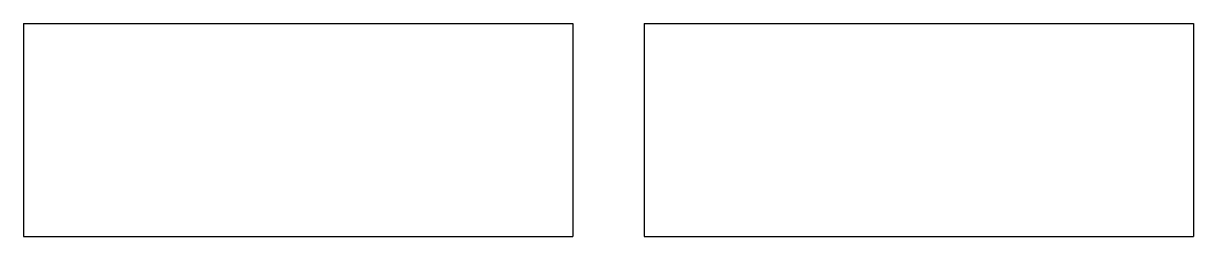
# Model space of a CAD drawing. Header units: millimetres. Extents: x -8520 to 56934, y -58365 to 4149.
# Drawn here: x 8676 to 11095, y -58365 to -57924 of the extents above.
import ezdxf

# ---------------------------------------------------------------- set-up
doc = ezdxf.new("R2010")
doc.units = ezdxf.units.MM
doc.header["$LTSCALE"] = 10

msp = doc.modelspace()

# ---------------------------------------------------------------- linework, layer by layer
at = {"extrusion": (-1, 0, 0)}
for p, q in [((8676.4, -57924.1, 42646.5), (8676.4, -57924.1, 44321.5)), ((8676.4, -57924.1, 42646.5), (8676.4, -58365.2, 42646.5)), ((8676.4, -57924.1, 44321.5), (9811.7, -57924.1, 44321.5)), ((8676.4, -57924.1, 44321.5), (8676.4, -58365.2, 44321.5)), ((9811.7, -57924.1, 44321.5), (9811.7, -58365.2, 44321.5)), ((9959.6, -57924.1, 42646.5), (9959.6, -57924.1, 44321.5)), ((9959.6, -57924.1, 42646.5), (9959.6, -58365.2, 42646.5)), ((9959.6, -57924.1, 44321.5), (11094.9, -57924.1, 44321.5)), ((9959.6, -57924.1, 44321.5), (9959.6, -58365.2, 44321.5)), ((11094.9, -57924.1, 44321.5), (11094.9, -58365.2, 44321.5)), ((8676.4, -58365.2, 42646.5), (8676.4, -58365.2, 44321.5)), ((8676.4, -58365.2, 42646.5), (9811.7, -58365.2, 42646.8)), ((8676.4, -58365.2, 44321.5), (9811.7, -58365.2, 44321.5)), ((9811.7, -58365.2, 42646.8), (9811.7, -58365.2, 44321.5)), ((9959.6, -58365.2, 42646.5), (9959.6, -58365.2, 44321.5)), ((9959.6, -58365.2, 42646.5), (11094.9, -58365.2, 42646.8)), ((9959.6, -58365.2, 44321.5), (11094.9, -58365.2, 44321.5)), ((11094.9, -58365.2, 42646.8), (11094.9, -58365.2, 44321.5))]:
    msp.add_line(p, q, dxfattribs=at)

doc.saveas('drawing.dxf')
